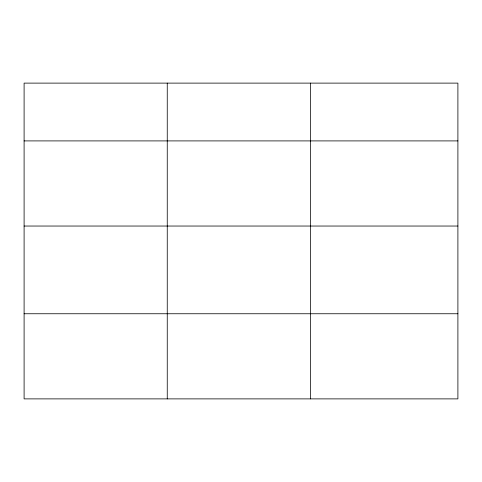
<?xml version="1.0" encoding="UTF-8"?>
<svg xmlns="http://www.w3.org/2000/svg" width="482" height="482" viewBox="0 0 482 482"><rect width="100%" height="100%" fill="white"/><g stroke="black" fill="none" stroke-linecap="round" stroke-linejoin="round"><path stroke-width="0.72" d="M457.9 226.04L457.9 83.115L24.1 83.115L24.1 398.885L457.9 398.885L457.9 226.04L24.1 226.04M24.1 140.907L457.9 140.907M24.1 313.752L457.9 313.752M310.408 83.115L310.408 398.885M167.254 83.115L167.254 398.885"/></g></svg>
